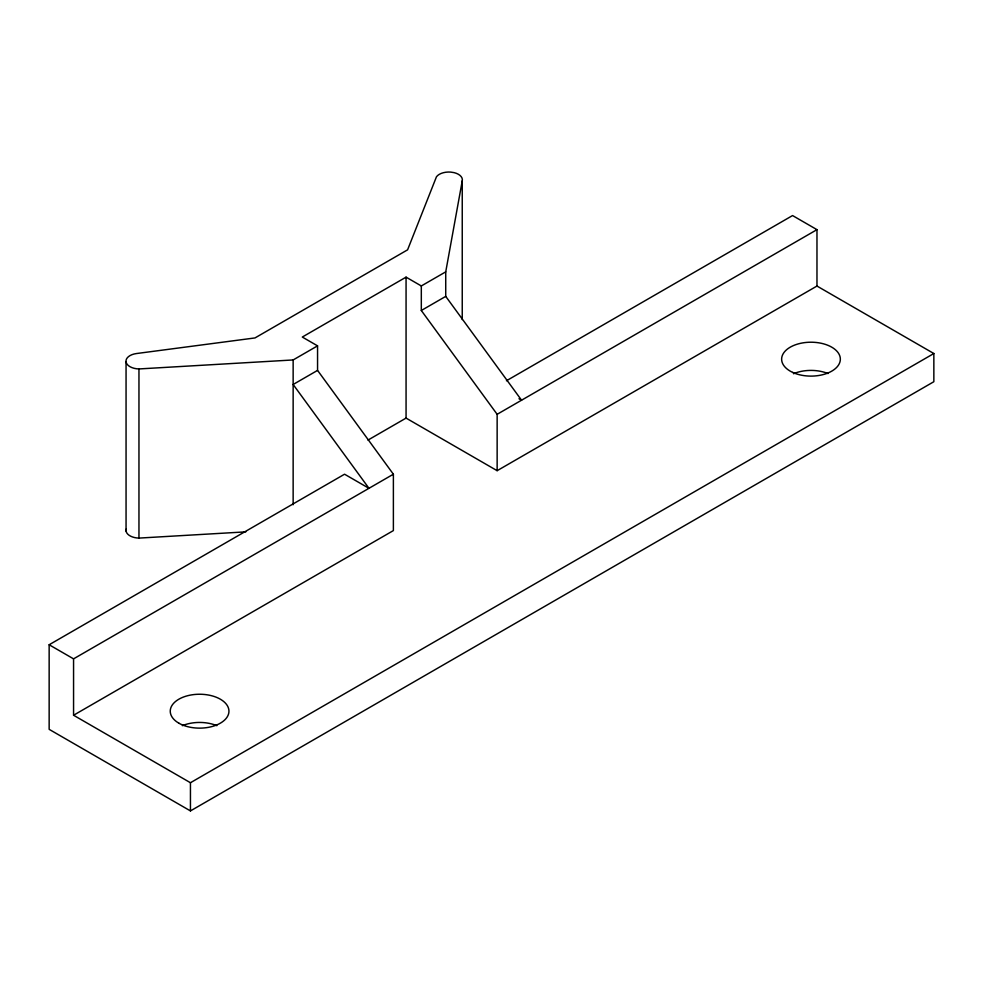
<?xml version="1.0" encoding="UTF-8"?>
<svg xmlns="http://www.w3.org/2000/svg" width="983" height="983" viewBox="0 0 983 983"><rect width="100%" height="100%" fill="white"/><g stroke="black" fill="none" stroke-linecap="round" stroke-linejoin="round"><path stroke-width="1.47" d="M518.987 398.729L521.555 400.204L445.729 296.387L445.729 271.861L462.243 180.884A13.492 7.79 0 0 0 454.121 172.639L450.73 172.099A13.492 7.79 0 0 0 436.452 176.793L407.589 249.829L255.002 337.931L136.268 353.573A13.516 7.803 0 0 0 126.057 361.928L126.057 531.078M445.729 271.861L421.314 285.955L406.065 277.145L302.297 337.046L317.558 345.856L317.558 370.394L393.384 474.211L393.384 530.587L73.565 715.243L73.565 658.856L393.384 474.211M126.057 361.928A13.516 7.803 0 0 0 138.959 368.944L293.143 359.95L317.558 345.856M317.558 370.394L293.143 384.488L368.969 488.305L344.554 474.211L49.15 644.762L49.15 729.337L190.444 810.914L933.85 381.711L933.85 353.524L816.971 286.041L497.14 470.685L406.065 418.094L367.974 440.089M497.14 470.685L497.14 414.31L421.314 310.493L445.729 296.387M506.417 380.765L792.556 215.56L816.971 229.653L816.971 286.041M497.14 414.31L816.971 229.653M73.565 715.243L190.444 782.726L933.85 353.524M126.119 529.223A13.516 7.803 0 0 0 138.959 538.094L245.824 531.864M49.15 644.762L73.565 658.856M462.243 180.884L462.243 319.549M421.314 285.955L421.314 310.493M406.065 277.145L406.065 418.094M293.143 359.95L293.143 504.746M190.444 782.726L190.444 810.914M138.959 368.944L138.959 538.094M182.359 725.675A29.343 16.944 0 0 1 216.85 725.675M793.502 373.737A29.343 16.944 0 0 1 828.018 373.552M178.845 723.169A29.343 16.944 0 0 0 227.945 715.575A29.343 16.944 0 0 0 192.004 694.821A29.343 16.944 0 0 0 178.845 723.169M792.74 372.434A29.343 16.944 0 0 0 840.023 361.646A29.343 16.944 0 0 0 800.211 343.399A29.343 16.944 0 0 0 792.74 372.434"/></g></svg>
